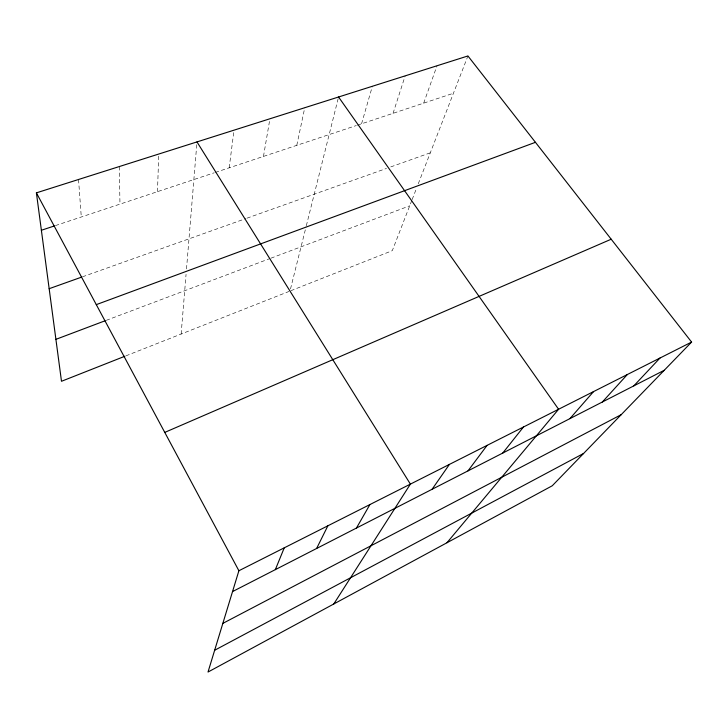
<?xml version="1.0" encoding="UTF-8"?>
<svg xmlns="http://www.w3.org/2000/svg" width="728" height="728" viewBox="0 0 728 728"><rect width="100%" height="100%" fill="white"/><g stroke="black" fill="none" stroke-linecap="round" stroke-linejoin="round"><path stroke-width="0.55" stroke-dasharray="3.64 2.73" d="M157.485 191.655L158.749 154.036M181.136 334.043L186.059 274.338M186.505 268.941L196.888 143.025M229.184 167.813L234.016 130.166M263.472 156.42L269.924 118.773M296.787 145.336L304.759 107.726M290.508 288.925L306.051 226.863M306.324 225.771L338.566 96.997M361.561 123.796L372.363 86.277M393.056 113.331L405.159 75.876M423.669 103.148L437 65.775M411.766 200.546L392.292 250.66L290.991 290.663M412.175 199.49L416.261 188.971M418.272 183.784L467.931 55.956M125.926 355.837L288.925 291.482M106.206 320.365L269.842 258.595M270.907 258.194L409.718 205.806M82.492 276.813L245.882 218.564M246.938 218.182L386.513 168.423M390.754 166.912L430.312 152.807M55.401 225.598L214.205 172.8M215.27 172.445L356.338 125.534M357.384 125.189L453.444 93.248M78.533 179.488L81.29 216.989M119.292 166.557L119.974 204.131"/><path stroke-width="1.09" d="M36.4 192.856L238.893 570.743L208.008 672.044L552.261 485.767L691.6 342.069L467.931 55.956L36.4 192.856L61.489 381.281L124.87 356.256M275.339 569.633L284.248 547.838M316.616 548.475L327.882 525.789M356.447 528.055L369.906 504.568M333.779 603.985L410.392 484.111L196.979 141.915M432.068 489.298L449.431 464.391M467.986 470.88L487.096 445.363M502.739 453.071L523.468 426.999M446.947 542.751L558.594 409.254L338.566 96.997M569.897 418.646L593.557 391.591M602.356 402.002L627.345 374.52M633.788 385.895L660.005 358.021M214.651 650.259L583.601 453.444M222.841 623.377L621.212 414.66M232.541 591.573L664.236 370.279M238.893 570.743L691.6 342.069M164.756 432.405L611.202 239.221M55.901 339.348L105.151 320.757M96.296 304.632L535.444 142.315M49.158 288.697L81.454 277.177M41.378 230.266L54.327 225.962"/></g></svg>
